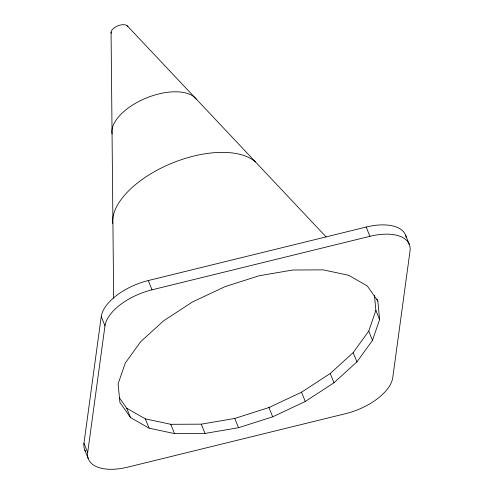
<?xml version="1.0" encoding="UTF-8"?>
<svg xmlns="http://www.w3.org/2000/svg" width="494" height="494" viewBox="0 0 494 494"><rect width="100%" height="100%" fill="white"/><g stroke="black" fill="none" stroke-linecap="round" stroke-linejoin="round"><path stroke-width="0.74" d="M88.284 458.691L84.548 449.416A46.195 23.095 -21.9 0 1 83.961 443.223L101.245 316.568A46.195 23.095 -21.9 0 1 148.28 280.543L366.184 227.042A46.195 23.095 -21.9 0 1 406.29 237.694M104.975 325.849A46.195 23.095 -21.9 0 1 152.01 289.817L369.913 236.323A46.195 23.095 -21.9 0 1 410.039 250.952L392.755 377.607A46.195 23.095 -21.9 0 1 345.72 413.639L127.816 467.133A46.195 23.095 -21.9 0 1 87.691 452.504L104.975 325.849L101.245 316.568M119.245 397.534L126.723 408.242L145.353 418.881L170.782 424.309L201.28 424.161L234.767 418.443L268.958 407.544L301.525 392.211L330.251 373.483L353.173 352.648L368.74 331.11L375.878 310.349L374.458 295.492M377.836 301.056L367.277 285.933L348.647 275.294L323.218 269.866L292.72 270.02L259.233 275.738L225.042 286.631L192.475 301.964L163.749 320.692L140.827 341.533L125.26 363.065L118.122 383.826L119.894 402.4L130.453 417.523L149.083 428.162L174.512 433.59L205.01 433.436L238.497 427.718L272.688 416.825L305.255 401.486L333.981 382.764L356.909 361.923L372.47 340.391L379.608 319.63L377.836 301.056L376.978 298.913M127.186 25.737L326.114 236.916M405.716 235.484L409.452 244.765M366.184 227.042L369.913 236.323M375.878 310.349L379.608 319.63M368.74 331.11L372.47 340.391M353.173 352.648L356.909 361.923M330.251 373.483L333.981 382.764M301.525 392.211L305.255 401.486M268.958 407.544L272.688 416.825M234.767 418.443L238.497 427.718M148.28 280.543L152.01 289.817M201.28 424.161L205.01 433.436M170.782 424.309L174.512 433.59M145.353 418.881L149.083 428.162M126.723 408.242L130.453 417.523M83.961 443.223L87.691 452.504M111.07 32.073L113.651 298.178M111.187 33.271A8.966 4.483 -21.9 0 1 117.986 25.787A8.966 4.483 -21.9 0 1 127.872 26.719M112.082 133.991A45.942 22.971 -21.9 0 1 146.527 97.923A45.942 22.971 -21.9 0 1 196.717 99.658M112.737 223.473A79.318 39.656 -21.9 0 1 169.269 164.304A79.318 39.656 -21.9 0 1 255.472 161.927M85.536 451.46A46.195 23.095 -21.9 0 1 84.832 450.114"/></g></svg>
